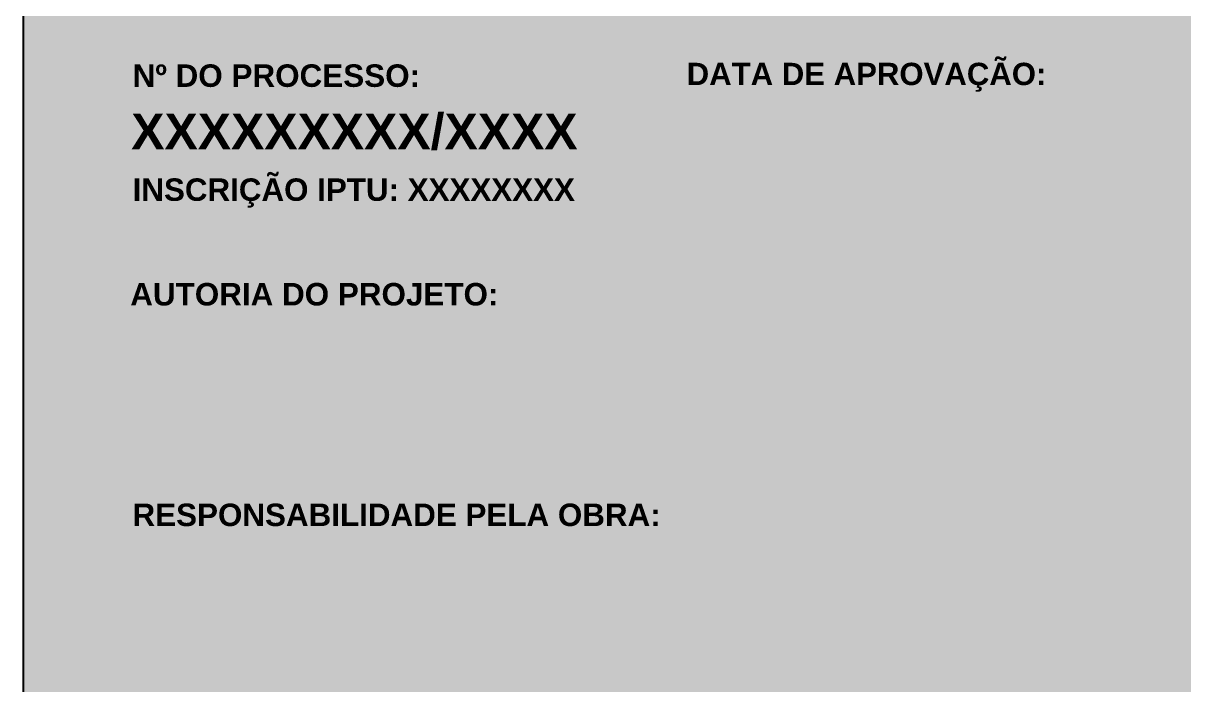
# Model space of a CAD drawing. Header units: millimetres. Extents: x 85 to 447, y 59 to 294.
# Drawn here: x 85.4 to 190.7, y 104.7 to 164.7 of the extents above; entities that cross this region are included whole.
import ezdxf

# ---------------------------------------------------------------- set-up
doc = ezdxf.new("R2010")
doc.units = ezdxf.units.MM
doc.layers.add('BG', color=7, linetype='Continuous')
doc.styles.add('Arial$101H0', font='arialbd.ttf')

msp = doc.modelspace()

# ---------------------------------------------------------------- hatches: boundary and pattern name
at = {"layer": 'BG', "true_color": 0x5e416d}
msp.add_hatch(color=197, dxfattribs=at).paths.add_polyline_path([(85.368, 58.734), (245.368, 58.734), (245.368, 278.734), (85.368, 278.734)])
at = {"layer": 'BG', "true_color": 0xf2f2f2}
for points in [[(139.118, 163.734), (90.368, 163.734), (90.368, 145.734), (139.118, 145.734)], [(189.743, 163.734), (140.993, 163.734), (140.993, 145.734), (189.743, 145.734)], [(240.368, 143.734), (90.368, 143.734), (90.368, 125.734), (240.368, 125.734)], [(240.368, 123.734), (90.368, 123.734), (90.368, 105.734), (240.368, 105.734)]]:
    msp.add_hatch(color=7, dxfattribs=at).paths.add_polyline_path(points)

# ---------------------------------------------------------------- linework, layer by layer
msp.add_lwpolyline([(85.368, 58.734), (245.368, 58.734), (245.368, 278.734), (85.368, 278.734), (85.368, 58.734)], close=True)

# ---------------------------------------------------------------- texts
at = {"color": 250, "style": 'Arial$101H0'}
for s, height, p in [('DATA DE APROVAÇÃO:', 2.02188, (145.574, 159.125)), ('Nº DO PROCESSO:', 2.0421, (95.299, 158.96)), ('XXXXXXXXX/XXXX', 3.24027, (95.168, 153.303)), ('INSCRIÇÃO IPTU: XXXXXXXX', 2.03547, (95.299, 148.624)), ('AUTORIA DO PROJETO:', 2.04006, (95.082, 139.136)), ('RESPONSABILIDADE PELA OBRA:', 2.03809, (95.287, 119.128))]:
    msp.add_text(s, height=height, dxfattribs=at).set_placement(p)

doc.saveas('drawing.dxf')
